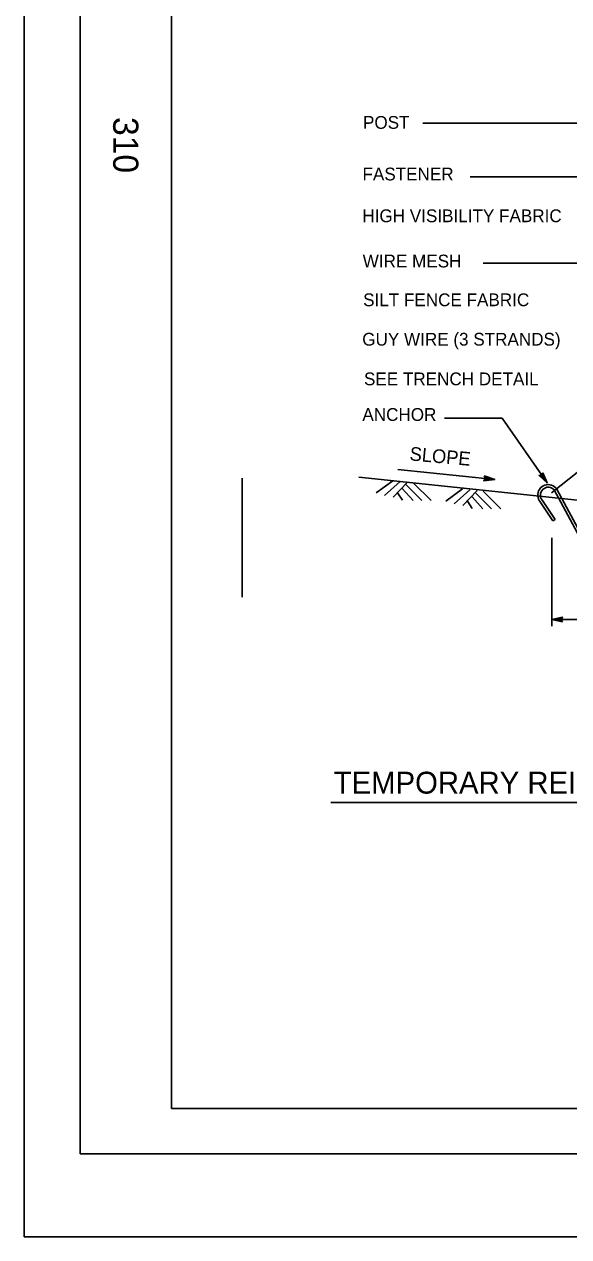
# Model space of a CAD drawing. Extents: x -894 to 866, y -476 to 714.
# Drawn here: x -894 to -596, y -476 to 188 of the extents above; entities that cross this region are included whole.
import ezdxf

# ---------------------------------------------------------------- set-up
doc = ezdxf.new("R2010")
doc.units = 0
for name, color, linetype in [('10 Sheet Format', 7, 'Continuous'), ('56 Stage 3 Anno', 7, 'Continuous'), ('57 Undefined', 7, 'Continuous'), ('59 Sndwall Anno', 7, 'Continuous'), ('60 Nongeo Data', 7, 'Continuous')]:
    doc.layers.add(name, color=color, linetype=linetype)

msp = doc.modelspace()

# ---------------------------------------------------------------- linework, layer by layer
at = {"layer": '10 Sheet Format'}
for p, q in [((-863.46, 668.96), (-863.46, -431.04)), ((-813.45, 643.96), (-813.45, -406.04)), ((-813.45, -406.04), (811.55, -406.04)), ((-863.46, -431.04), (836.55, -431.04))]:
    msp.add_line(p, q, dxfattribs=at)
for points in [[(-894.04, 713.56), (865.96, 713.56), (865.96, -476.44), (-894.04, -476.44)], [(-863.46, -431.04), (836.55, -431.04), (836.55, 668.96), (-863.46, 668.96)]]:
    msp.add_lwpolyline(points, close=True, dxfattribs=at)
at = {"layer": '56 Stage 3 Anno'}
for p, q in [((-464.54, 134.15), (-675.74, 134.15)), ((-456.62, 104.77), (-649.64, 104.77)), ((-484.15, 57.34), (-642.63, 57.34)), ((-632.1, -27.6), (-663.69, -27.6)), ((-689.26, -55.84), (-636.27, -61.19)), ((-774.64, -60.57), (-774.64, -125.79)), ((-604.97, -141.73), (-604.97, -93.2)), ((-604.97, -138.04), (-452.65, -138.04))]:
    msp.add_line(p, q, dxfattribs=at)
msp.add_lwpolyline([(-607.55, -63.11), (-632.1, -27.6)], dxfattribs=at)
for points in [[(-642.01, -59.28), (-636.27, -61.19), (-642.28, -61.9), (-642.03, -61.57), (-637.63, -61.06), (-641.84, -59.65), (-641.67, -60.02), (-638.98, -60.91), (-641.79, -61.25), (-641.55, -60.92), (-640.33, -60.78), (-641.5, -60.39), (-641.36, -60.68), (-642.28, -61.9), (-641.36, -60.68)], [(-609.82, -57.5), (-607.55, -63.11), (-611.99, -58.99), (-611.58, -58.97), (-608.33, -61.98), (-609.99, -57.87), (-610.16, -58.24), (-609.1, -60.87), (-611.17, -58.94), (-610.77, -58.92), (-609.87, -59.75), (-610.33, -58.61), (-610.46, -58.9), (-611.99, -58.99), (-610.46, -58.9)], [(-599.07, -139.36), (-604.97, -138.04), (-599.07, -136.73), (-599.28, -137.08), (-603.6, -138.04), (-599.27, -139.01), (-599.48, -138.66), (-602.25, -138.04), (-599.49, -137.43), (-599.7, -137.78), (-600.89, -138.04), (-599.69, -138.31), (-599.85, -138.04), (-599.07, -136.73), (-599.85, -138.04)]]:
    msp.add_lwpolyline(points, close=True, dxfattribs=at)
at = {"layer": '57 Undefined'}
msp.add_line((-726.13, -238.32), (-304.13, -238.32), dxfattribs=at)
at = {"layer": '59 Sndwall Anno'}
for p, q in [((-692.08, -61.88), (-701.2, -68.54)), ((-688.06, -62.33), (-696.67, -70.05)), ((-684.13, -62.71), (-691.9, -70.84)), ((-686.91, -66.22), (-681.01, -72.75)), ((-684.94, -63.96), (-676.22, -72.69)), ((-680.91, -63.06), (-671.14, -72.81)), ((-653.86, -66.44), (-662.97, -73.1)), ((-689.45, -68.53), (-686.78, -72.54)), ((-649.83, -66.89), (-658.44, -74.61)), ((-645.91, -67.27), (-653.68, -75.4)), ((-651.23, -73.09), (-648.56, -77.1)), ((-648.69, -70.78), (-642.78, -77.31)), ((-646.72, -68.52), (-637.99, -77.24)), ((-642.68, -67.62), (-632.92, -77.37))]:
    msp.add_line(p, q, dxfattribs=at)
at = {"layer": '60 Nongeo Data'}
for p, q in [((-459.67, 46.56), (-605.19, -68.54)), ((-495.77, -82.56), (-710.76, -59.89)), ((-610.26, -72.53), (-610.15, -72.67)), ((-610.15, -72.67), (-603.16, -83.13)), ((-601.3, -71.26), (-603.45, -67.24)), ((-603.45, -67.24), (-603.39, -67.35)), ((-602.18, -66.56), (-599.5, -71.57)), ((-601.3, -71.26), (-601.31, -71.22)), ((-581.99, -107.28), (-601.23, -71.37)), ((-599.5, -71.57), (-580.73, -106.6)), ((-604.35, -83.93), (-611.34, -73.47)), ((-603.16, -83.13), (-604.35, -83.93))]:
    msp.add_line(p, q, dxfattribs=at)
for centre, radius, start, end in [((-606.96, -69.8), 5.77, 34.13051, 184.13905), ((-606.97, -69.77), 4.32, 34.07776, 187.3416), ((-606.23, -69.39), 6.54, 187.25316, 218.57158), ((-607, -69.7), 4.31, 190.23097, 221.01773)]:
    msp.add_arc(centre, radius, start, end, dxfattribs=at)

# ---------------------------------------------------------------- texts
at = {"layer": '10 Sheet Format'}
msp.add_text('310', height=13.779, rotation=270, dxfattribs=at).set_placement((-845.33, 137.51))
at = {"layer": '57 Undefined'}
for s, height, p in [('POST', 7, (-708.44, 131.05)), ('FASTENER', 7, (-708.71, 102.75)), ('HIGH VISIBILITY FABRIC', 7, (-708.79, 79.85)), ('WIRE MESH', 7, (-708.6, 55.04)), ('SILT FENCE FABRIC', 7, (-708.36, 33.79)), ('GUY WIRE (3 STRANDS)', 7, (-708.85, 12.18)), ('SEE TRENCH DETAIL', 7, (-707.9, -9.56)), ('ANCHOR', 7, (-708.78, -29.1)), ('TEMPORARY REINFORCED SILT FENCE (TYPE 1)', 12, (-724.47, -233.47))]:
    msp.add_text(s, height=height, dxfattribs=at).set_placement(p)
msp.add_text('SLOPE', height=7.5, rotation=354.83779, dxfattribs=at).set_placement((-683.13, -50.74))

doc.saveas('drawing.dxf')
